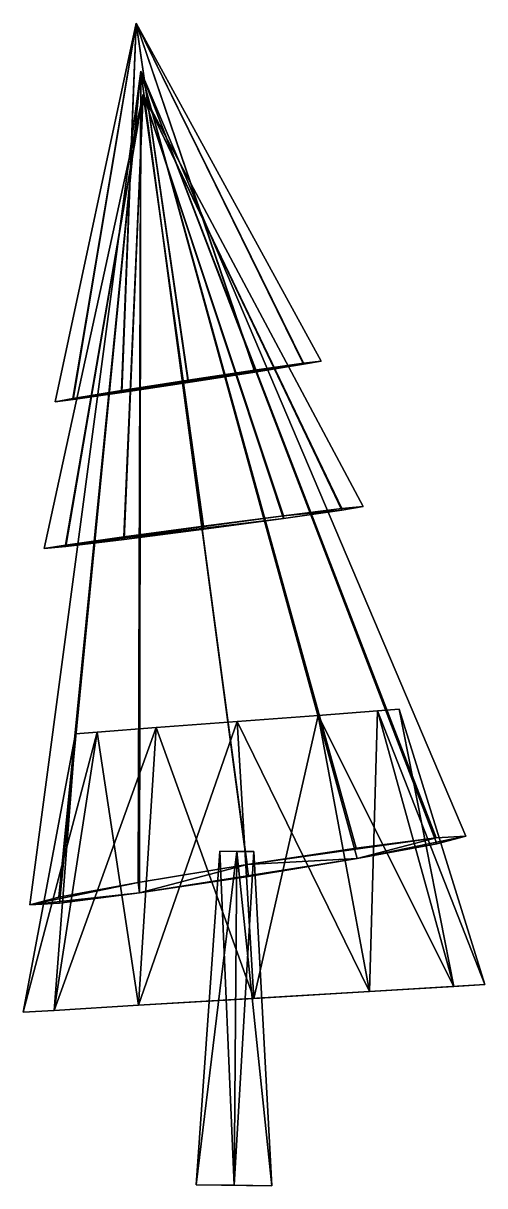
# Model space of a CAD drawing. Extents: x -181 to 215, y 0 to 994.
import ezdxf

# ---------------------------------------------------------------- set-up
doc = ezdxf.new("R2010")
doc.units = 0
for name, color, linetype in [('bark', 250, 'CONTINUOUS'), ('leaf', 250, 'CONTINUOUS'), ('leaf_2', 250, 'CONTINUOUS'), ('leaf_3', 250, 'CONTINUOUS'), ('leaf_4', 250, 'CONTINUOUS')]:
    doc.layers.add(name, color=color, linetype=linetype)

msp = doc.modelspace()

# ---------------------------------------------------------------- meshes
at = {"layer": 'bark'}
mesh = msp.add_polyface(dxfattribs=at)
corners = [(0.000003, 0, 37.363558), (-32.356176, 0.387842, 18.681782), (-32.356179, 0.387842, -18.681776), (-0.000003, 0, -37.363558), (32.356176, -0.387842, -18.681782), (32.356179, -0.387842, 18.681776), (2.376322, 285.649918, 16.813601), (-12.183959, 285.824447, 8.406802), (-12.18396, 285.824447, -8.406799), (2.376319, 285.649918, -16.813601), (16.936599, 285.475389, -8.406802), (16.936601, 285.475389, 8.406799)]
mesh.append_faces([[corners[k] for k in face] for face in [(0, 1, 7), (1, 2, 8), (2, 3, 9), (3, 4, 10), (4, 5, 11), (5, 0, 6), (5, 4, 1), (5, 1, 0), (4, 3, 2), (4, 2, 1), (6, 7, 10), (6, 10, 11), (7, 8, 10), (8, 9, 10), (0, 7, 6), (1, 8, 7), (2, 9, 8), (3, 10, 9), (4, 11, 10), (5, 6, 11)]])
at = {"layer": 'leaf'}
mesh = msp.add_polyface(dxfattribs=at)
corners = [(-96.144105, 678.240305, 88.188536), (-137.882482, 672.197539, 53.566893), (-153.19332, 670.319161, 6.304335), (-137.97409, 673.108481, -40.935176), (-96.302775, 679.818103, -75.493851), (17.636984, 697.23819, -75.407835), (59.375361, 703.280956, -40.786193), (74.686199, 705.159334, 6.476365), (59.46697, 702.370014, 53.715876), (17.795654, 695.660392, 88.274551), (-83.89322, 994.123496, 11.402284), (-39.161952, 686.828305, 100.89242), (-39.345169, 688.650189, -88.11172)]
mesh.append_faces([[corners[k] for k in face] for face in [(11, 0, 10), (0, 1, 10), (1, 2, 10), (2, 3, 10), (3, 4, 10), (4, 12, 10), (12, 5, 10), (5, 6, 10), (6, 7, 10), (7, 8, 10), (8, 9, 10), (9, 11, 10), (9, 8, 6), (9, 6, 1), (9, 1, 0), (9, 0, 11), (8, 7, 6), (6, 5, 4), (6, 4, 3), (6, 3, 1), (5, 12, 4), (3, 2, 1)]])
at = {"layer": 'leaf_2'}
mesh = msp.add_polyface(dxfattribs=at)
corners = [(-94.107326, 552.50837, 123.847289), (-144.150273, 546.408864, 73.397847), (-162.516136, 544.662375, 4.505116), (-144.283796, 547.736876, -64.371153), (-26.063308, 563.982561, -133.202446), (42.247756, 572.800728, -114.714181), (92.290703, 578.900234, -64.264739), (92.424227, 577.572222, 73.504261), (42.479025, 570.500544, 123.908727), (-77.777051, 933.328599, 9.989097), (-25.796261, 561.326537, 142.335555), (-94.338595, 554.808554, -114.775619), (110.656566, 580.646723, 4.627992)]
mesh.append_faces([[corners[k] for k in face] for face in [(10, 0, 9), (0, 1, 9), (1, 2, 9), (2, 3, 9), (3, 11, 9), (11, 4, 9), (4, 5, 9), (5, 6, 9), (6, 12, 9), (12, 7, 9), (7, 8, 9), (8, 10, 9), (8, 7, 5), (8, 5, 3), (8, 3, 0), (8, 0, 10), (7, 12, 6), (7, 6, 5), (5, 4, 3), (4, 11, 3), (3, 2, 1), (3, 1, 0)]])
at = {"layer": 'leaf_3'}
mesh = msp.add_polyface(dxfattribs=at)
corners = [(12.291396, 264.063743, 198.018982), (-81.072778, 250.096846, 172.674547), (-149.561136, 241.275009, 103.544964), (-174.822279, 239.962035, 9.153449), (-150.087503, 246.509735, -85.207868), (11.238662, 274.533194, -179.486682), (104.602836, 288.500091, -154.142247), (173.091195, 297.321928, -85.012664), (198.352337, 298.634902, 9.378851), (173.617562, 292.087203, 103.740168), (105.514531, 279.43328, 172.787248), (-79.738053, 953.165519, 16.652712), (-81.984472, 259.163657, -154.254948)]
mesh.append_faces([[corners[k] for k in face] for face in [(0, 1, 11), (1, 2, 11), (2, 3, 11), (3, 4, 11), (4, 12, 11), (12, 5, 11), (5, 6, 11), (6, 7, 11), (7, 8, 11), (8, 9, 11), (9, 10, 11), (10, 0, 11), (10, 9, 8), (10, 8, 7), (10, 7, 5), (10, 5, 1), (10, 1, 0), (7, 6, 5), (5, 12, 1), (12, 4, 3), (12, 3, 1), (3, 2, 1)]])
at = {"layer": 'leaf_4'}
mesh = msp.add_polyface(dxfattribs=at)
corners = [(-180.51717, 148.054162, 16.13847), (-81.718046, 153.960423, -155.292135), (17.081078, 159.866683, -181.812542), (115.880202, 165.772943, -155.292135), (188.20618, 170.096626, -82.837036), (214.679326, 171.679204, 16.13847), (188.20618, 170.096626, 115.113976), (115.880202, 165.772944, 187.569075), (-81.718046, 153.960423, 187.569075), (-135.901708, 386.345173, 16.13847), (-117.329928, 387.747673, -53.369713), (-66.590882, 391.579373, -104.253234), (2.719944, 396.813573, -122.877895), (72.03077, 402.047773, -104.253234), (122.769816, 405.879473, -53.369713), (141.341596, 407.281973, 16.13847), (122.769816, 405.879473, 85.646653), (72.03077, 402.047773, 136.530174), (2.719944, 396.813573, 155.154835), (-66.590882, 391.579373, 136.530174), (-117.329928, 387.747673, 85.646653), (-154.044024, 149.63674, -82.837036), (17.081078, 159.866683, 214.089482), (-154.044024, 149.63674, 115.113976)]
mesh.append_faces([[corners[k] for k in face] for face in [(0, 21, 10), (21, 1, 11), (1, 2, 12), (2, 3, 13), (3, 4, 14), (4, 5, 15), (5, 6, 16), (6, 7, 17), (7, 22, 18), (22, 8, 19), (8, 23, 20), (23, 0, 9), (23, 1, 21), (23, 21, 0), (23, 8, 1), (8, 7, 1), (8, 22, 7), (7, 6, 3), (7, 3, 1), (6, 5, 3), (5, 4, 3), (3, 2, 1), (0, 10, 9), (21, 11, 10), (1, 12, 11), (2, 13, 12), (3, 14, 13), (4, 15, 14), (5, 16, 15), (6, 17, 16), (7, 18, 17), (22, 19, 18), (8, 20, 19), (23, 9, 20)]])

doc.saveas('drawing.dxf')
